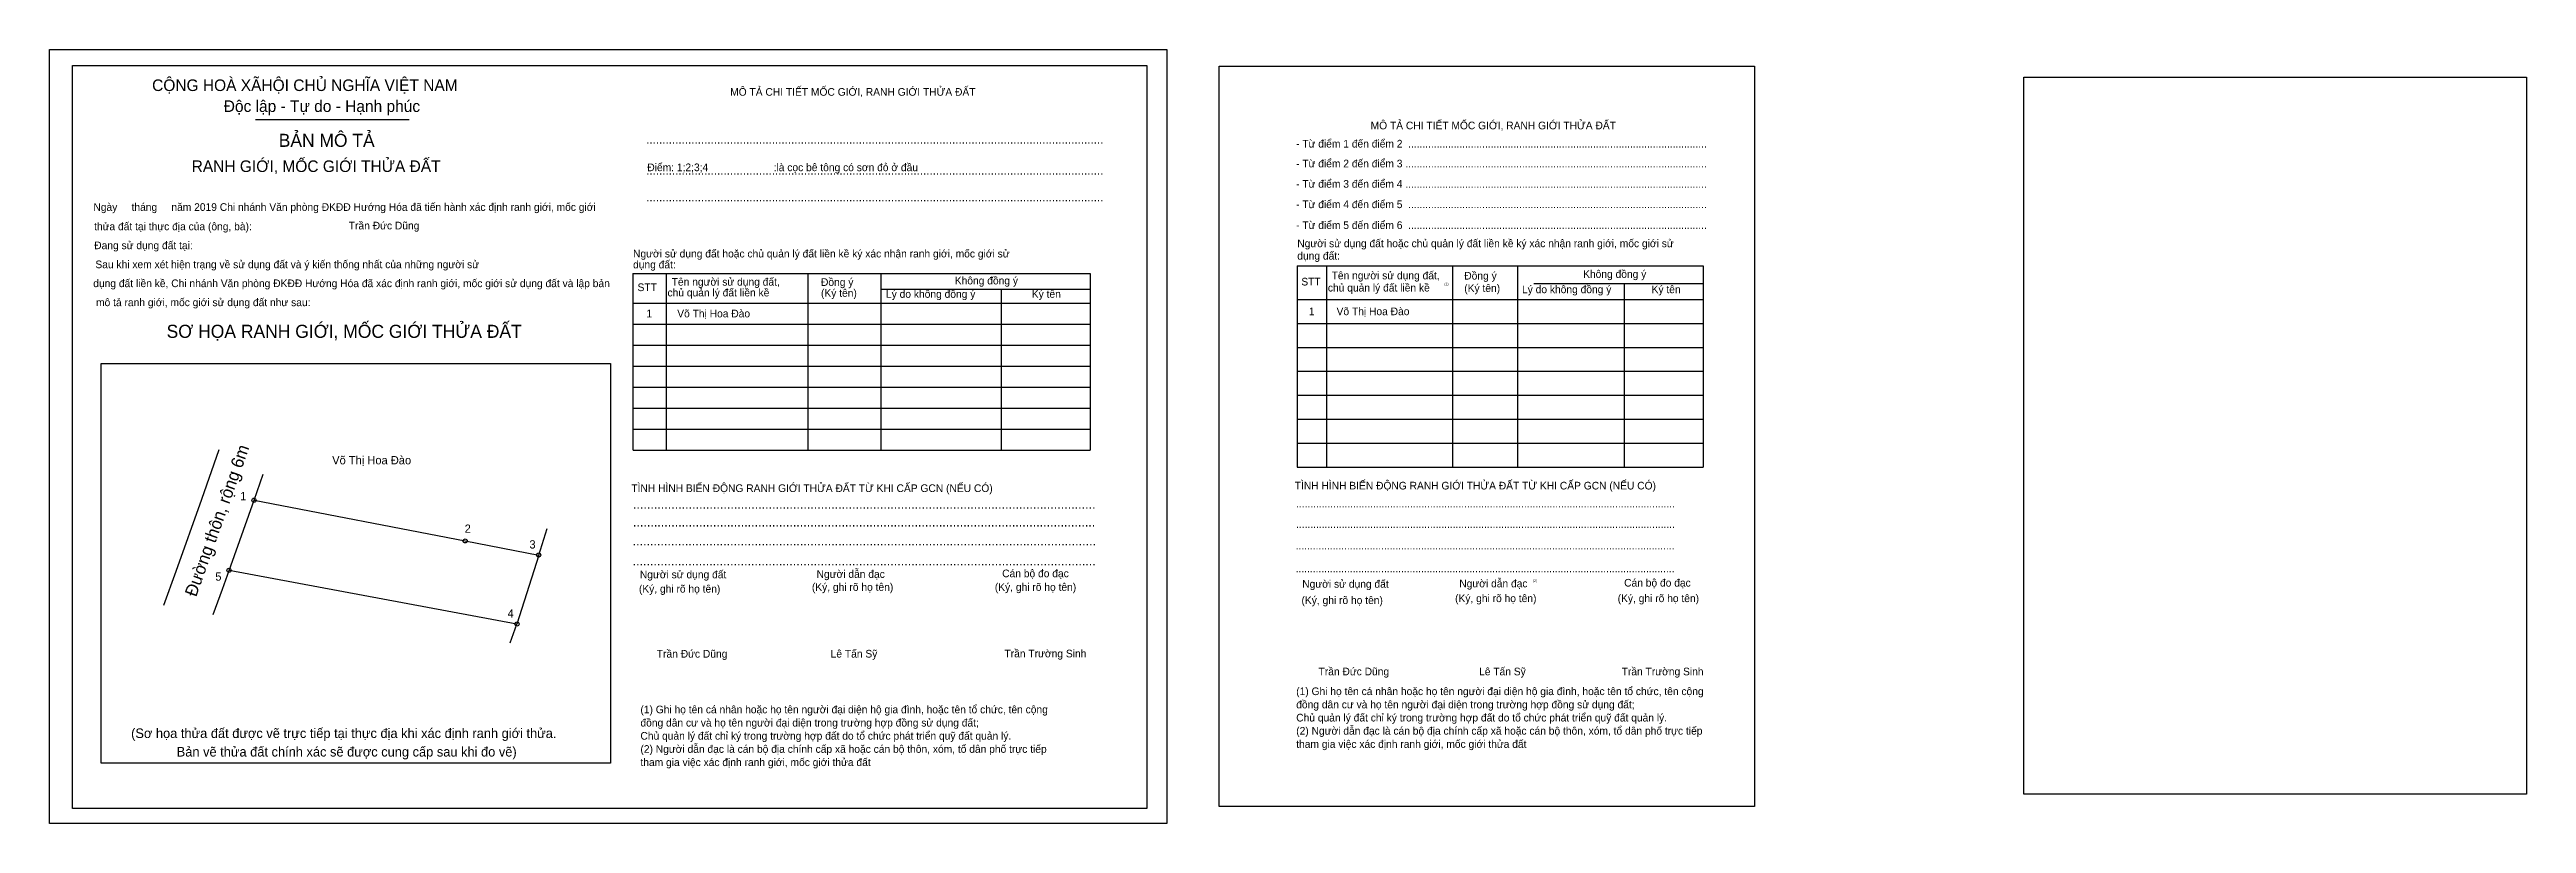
# Model space of a CAD drawing. Extents: x 129 to 540997, y 21 to 1835359.
# Drawn here: x 540697.1 to 540996.6, y 1835265.9 to 1835359.4 of the extents above.
import ezdxf

# ---------------------------------------------------------------- set-up
doc = ezdxf.new("R2010")
doc.units = 0
for name, color, linetype in [('bmtKhungInTrang1', 7, 'Continuous'), ('bmtKhungInTrang2', 7, 'Continuous'), ('bmtNoiDung', 7, 'Continuous'), ('bmtTemplate', 7, 'Continuous'), ('CanhThua', 7, 'Continuous'), ('Level 1', 7, 'Continuous'), ('Level 10', 7, 'Continuous'), ('Level 23', 7, 'Continuous'), ('MocDinhThua', 7, 'Continuous'), ('RauThua', 7, 'Continuous'), ('SoHieuDinhThua', 7, 'Continuous'), ('TenChuLanCan', 7, 'Continuous')]:
    doc.layers.add(name, color=color, linetype=linetype)

msp = doc.modelspace()

# ---------------------------------------------------------------- linework, layer by layer
at = {"layer": 'bmtKhungInTrang1'}
for points in [[(540697.11, 1835359.43), (540832.19, 1835359.43), (540832.19, 1835265.87), (540697.11, 1835265.87)], [(540699.9, 1835357.52), (540829.79, 1835357.52), (540829.79, 1835267.69), (540699.9, 1835267.69)]]:
    msp.add_lwpolyline(points, close=True, dxfattribs=at)
at = {"layer": 'bmtKhungInTrang2'}
msp.add_lwpolyline([(540838.54, 1835357.42), (540903.25, 1835357.42), (540903.25, 1835267.92), (540838.54, 1835267.92)], close=True, dxfattribs=at)
at = {"layer": 'bmtTemplate'}
for p, q in [((540722.02, 1835350.97), (540740.58, 1835350.97)), ((540851.52, 1835333.28), (540851.52, 1835308.95)), ((540866.75, 1835333.28), (540866.75, 1835308.95)), ((540874.58, 1835333.31), (540874.58, 1835308.95)), ((540897.06, 1835333.28), (540897.06, 1835308.95)), ((540771.65, 1835332.35), (540771.65, 1835310.99)), ((540788.79, 1835332.35), (540788.79, 1835310.99)), ((540797.6, 1835332.38), (540797.6, 1835310.99)), ((540797.6, 1835330.47), (540822.91, 1835330.47)), ((540822.91, 1835332.35), (540822.91, 1835310.99)), ((540876.56, 1835331.14), (540897.06, 1835331.14)), ((540767.66, 1835328.79), (540822.91, 1835328.79)), ((540847.97, 1835329.23), (540897.06, 1835329.23)), ((540767.66, 1835326.25), (540822.91, 1835326.25)), ((540847.97, 1835326.33), (540897.06, 1835326.33)), ((540767.66, 1835323.71), (540822.91, 1835323.71)), ((540767.66, 1835321.16), (540822.91, 1835321.16)), ((540847.97, 1835323.43), (540897.06, 1835323.43)), ((540767.66, 1835318.62), (540822.91, 1835318.62)), ((540847.97, 1835320.54), (540897.06, 1835320.54)), ((540767.66, 1835316.08), (540822.91, 1835316.08)), ((540847.97, 1835317.64), (540897.06, 1835317.64)), ((540767.66, 1835313.53), (540822.91, 1835313.53)), ((540847.97, 1835314.74), (540897.06, 1835314.74)), ((540767.66, 1835310.99), (540822.91, 1835310.99)), ((540847.97, 1835311.85), (540897.06, 1835311.85)), ((540847.97, 1835308.95), (540897.06, 1835308.95))]:
    msp.add_line(p, q, dxfattribs=at)
for points in [[(540699.9, 1835357.52), (540829.79, 1835357.52), (540829.79, 1835267.69), (540699.9, 1835267.69)], [(540935.82, 1835356.08), (540996.59, 1835356.08), (540996.59, 1835269.43), (540935.82, 1835269.43)], [(540703.34, 1835273.18), (540703.34, 1835321.49), (540764.92, 1835321.49), (540764.92, 1835273.18)]]:
    msp.add_lwpolyline(points, close=True, dxfattribs=at)
for points in [[(540847.94, 1835333.28), (540897.06, 1835333.28)], [(540847.94, 1835333.28), (540847.94, 1835308.95)], [(540767.62, 1835332.35), (540822.91, 1835332.35)], [(540767.62, 1835332.35), (540767.62, 1835310.99)], [(540812.15, 1835330.44), (540812.15, 1835310.99)], [(540887.5, 1835331.11), (540887.5, 1835308.95)]]:
    msp.add_lwpolyline(points, dxfattribs=at)
at = {"layer": 'CanhThua'}
for p, q in [((540718.81, 1835296.47), (540721.83, 1835304.95)), ((540721.83, 1835304.95), (540747.36, 1835300.03)), ((540747.36, 1835300.03), (540756.25, 1835298.32)), ((540756.25, 1835298.32), (540753.62, 1835289.98)), ((540753.62, 1835289.98), (540718.81, 1835296.47))]:
    msp.add_line(p, q, dxfattribs=at)
at = {"layer": 'Level 10'}
for p, q in [((540715.5, 1835305.09), (540717.62, 1835311.09)), ((540712.41, 1835296.36), (540715.5, 1835305.09))]:
    msp.add_line(p, q, dxfattribs=at)
msp.add_lwpolyline([(540710.94, 1835292.27), (540712.41, 1835296.36)], dxfattribs=at)
at = {"layer": 'Level 23'}
for p, q in [((540718, 1835294.19), (540718.81, 1835296.47)), ((540752.81, 1835287.7), (540753.62, 1835289.98))]:
    msp.add_line(p, q, dxfattribs=at)
msp.add_lwpolyline([(540716.91, 1835291.15), (540718, 1835294.18)], dxfattribs=at)
at = {"layer": 'MocDinhThua'}
for centre in [(540721.83, 1835304.95), (540747.36, 1835300.03), (540756.25, 1835298.32), (540718.81, 1835296.47), (540753.62, 1835289.98)]:
    msp.add_circle(centre, 0.25, dxfattribs=at)
at = {"layer": 'RauThua'}
for p, q in [((540721.83, 1835304.95), (540722.95, 1835308.1)), ((540756.25, 1835298.32), (540757.26, 1835301.52))]:
    msp.add_line(p, q, dxfattribs=at)

# ---------------------------------------------------------------- texts
at = {"layer": 'bmtNoiDung'}
for s, height, p in [('Trần Đức Dũng', 0.9259, (540733.29, 1835337.69)), ('1', 0.926, (540769.27, 1835327.06)), ('Võ Thị Hoa Đào ', 0.9259, (540773, 1835327.06)), ('1', 0.926, (540849.37, 1835327.32)), ('Võ Thị Hoa Đào ', 0.9259, (540852.72, 1835327.32)), ('Trần Đức Dũng', 0.9259, (540770.53, 1835285.92)), ('Lê Tấn Sỹ', 0.926, (540791.55, 1835285.93)), ('Trần Trường Sinh', 0.9259, (540812.57, 1835285.95)), ('Trần Đức Dũng', 0.9259, (540850.54, 1835283.78)), ('Lê Tấn Sỹ', 0.926, (540869.95, 1835283.78)), ('Trần Trường Sinh', 0.9259, (540887.19, 1835283.78))]:
    msp.add_text(s, height=height, dxfattribs=at).set_placement(p)
at = {"layer": 'bmtTemplate'}
for s, height, p in [('CỘNG HOÀ XÃHỘI CHỦ NGHĨA VIỆT NAM', 1.4006, (540709.51, 1835354.42)), ('MÔ TẢ CHI TIẾT MỐC GIỚI, RANH GIỚI THỬA ĐẤT', 0.9259, (540779.4, 1835353.85)), ('Độc lập - Tự do - Hạnh phúc', 1.4006, (540718.17, 1835351.89)), ('BẢN MÔ TẢ', 1.576, (540724.82, 1835347.67)), ('..............................................................................................................................................', 1.04776, (540769.25, 1835348.04)), ('- Từ điểm 1 đến điểm 2  .........................................................................................................', 0.92555, (540847.82, 1835347.59)), ('MÔ TẢ CHI TIẾT MỐC GIỚI, RANH GIỚI THỬA ĐẤT', 0.9256, (540856.84, 1835349.79)), ('RANH GIỚI, MỐC GIỚI THỬA ĐẤT', 1.4006, (540714.29, 1835344.63)), ('Điểm: 1;2;3;4                       :là cọc bê tông có sơn đỏ ở đầu', 0.9259, (540769.38, 1835344.73)), ('- Từ điểm 2 đến điểm 3 ..........................................................................................................', 0.92555, (540847.82, 1835345.19)), ('..............................................................................................................................................', 1.04776, (540769.25, 1835344.3)), ('- Từ điểm 3 đến điểm 4 ..........................................................................................................', 0.92555, (540847.82, 1835342.73)), ('Ngày     tháng     năm 2019 Chi nhánh Văn phòng ĐKĐĐ Hướng Hóa đã tiến hành xác định ranh giới, mốc giới ', 0.92591, (540702.41, 1835339.93)), ('..............................................................................................................................................', 1.04776, (540769.25, 1835341.07)), ('- Từ điểm 4 đến điểm 5  .........................................................................................................', 0.92555, (540847.82, 1835340.26)), ('thửa đất tại thực địa của (ông, bà):', 0.9259, (540702.49, 1835337.59)), ('Đang sử dụng đất tại:', 0.9259, (540702.51, 1835335.3)), ('- Từ điểm 5 đến điểm 6  .........................................................................................................', 0.92555, (540847.82, 1835337.74)), ('Người sử dụng đất hoặc chủ quản lý đất liền kề ký xác nhận ranh giới, mốc giới sử', 0.9256, (540847.97, 1835335.54)), ('Sau khi xem xét hiện trạng về sử dụng đất và ý kiến thống nhất của những người sử ', 0.9259, (540702.65, 1835333)), ('dụng đất:', 0.926, (540767.66, 1835332.98)), ('Người sử dụng đất hoặc chủ quản lý đất liền kề ký xác nhận ranh giới, mốc giới sử', 0.9259, (540767.66, 1835334.3)), ('dụng đất:', 0.926, (540847.97, 1835334.04)), ('dụng đất liền kề, Chi nhánh Văn phòng ĐKĐĐ Hướng Hóa đã xác định ranh giới, mốc giới sử dụng đất và lập bản', 0.92591, (540702.39, 1835330.71)), ('STT', 0.926, (540768.2, 1835330.23)), ('chủ quản lý đất liền kề', 0.9259, (540771.82, 1835329.59)), ('Tên người sử dụng đất,', 0.9259, (540772.33, 1835330.89)), ('Đồng ý', 0.926, (540790.38, 1835330.86)), ('(Ký tên)', 0.926, (540790.38, 1835329.54)), ('Lý do không đồng ý', 0.9259, (540798.24, 1835329.42)), ('Không đồng ý', 0.9259, (540806.56, 1835331.04)), ('Ký tên', 0.926, (540815.87, 1835329.42)), ('STT', 0.926, (540848.46, 1835330.91)), ('chủ quản lý đất liền kề', 0.9256, (540851.67, 1835330.18)), ('Tên người sử dụng đất,', 0.9256, (540852.12, 1835331.66)), ('(1)', 0.309, (540865.74, 1835330.94)), ('Đồng ý', 0.926, (540868.16, 1835331.63)), ('(Ký tên)', 0.926, (540868.16, 1835330.13)), ('Lý do không đồng ý', 0.9256, (540875.14, 1835329.98)), ('Không đồng ý', 0.9256, (540882.53, 1835331.83)), ('Ký tên', 0.926, (540890.81, 1835329.98)), ('mô tả ranh giới, mốc giới sử dụng đất như sau:', 0.9259, (540702.73, 1835328.41)), ('SƠ HỌA RANH GIỚI, MỐC GIỚI THỬA ĐẤT', 1.5805, (540711.26, 1835324.58)), ('TÌNH HÌNH BIẾN ĐỘNG RANH GIỚI THỬA ĐẤT TỪ KHI CẤP GCN (NẾU CÓ)', 0.9259, (540767.45, 1835305.94)), ('TÌNH HÌNH BIẾN ĐỘNG RANH GIỚI THỬA ĐẤT TỪ KHI CẤP GCN (NẾU CÓ)', 0.9256, (540847.66, 1835306.25)), ('.....................................................................................................................................', 1.13176, (540767.65, 1835303.93)), ('.....................................................................................................................................', 0.92694, (540847.82, 1835304.07)), ('.....................................................................................................................................', 1.13117, (540767.65, 1835301.77)), ('.....................................................................................................................................', 0.92694, (540847.82, 1835301.61)), ('.....................................................................................................................................', 1.13402, (540767.6, 1835299.48)), ('.....................................................................................................................................', 1.13343, (540767.6, 1835297.06)), ('.....................................................................................................................................', 0.92694, (540847.77, 1835299)), ('(Ký, ghi rõ họ tên)', 0.9259, (540768.37, 1835293.78)), ('Người sử dụng đất', 0.9259, (540768.48, 1835295.51)), ('(Ký, ghi rõ họ tên)', 0.9259, (540789.28, 1835293.99)), ('Người dẫn đạc', 0.9259, (540789.85, 1835295.56)), ('(Ký, ghi rõ họ tên)', 0.9259, (540811.4, 1835293.99)), ('Cán bộ đo đạc', 0.9259, (540812.29, 1835295.64)), ('.....................................................................................................................................', 0.92694, (540847.77, 1835296.25)), ('Người sử dụng đất', 0.9256, (540848.57, 1835294.37)), ('Người dẫn đạc', 0.9256, (540867.56, 1835294.42)), ('(2)', 0.309, (540876.44, 1835295.06)), ('Cán bộ đo đạc', 0.9256, (540887.49, 1835294.51)), ('(Ký, ghi rõ họ tên)', 0.9256, (540848.48, 1835292.4)), ('(Ký, ghi rõ họ tên)', 0.9256, (540867.05, 1835292.63)), ('(Ký, ghi rõ họ tên)', 0.9256, (540886.71, 1835292.63)), ('(1) Ghi họ tên cá nhân hoặc họ tên người đại diện hộ gia đình, hoặc tên tổ chức, tên cộng', 0.9256, (540847.84, 1835281.39)), ('(1) Ghi họ tên cá nhân hoặc họ tên người đại diện hộ gia đình, hoặc tên tổ chức, tên cộng', 0.9256, (540768.55, 1835279.19)), ('đồng dân cư và họ tên người đại diện trong trường hợp đồng sử dụng đất;', 0.9256, (540847.84, 1835279.79)), ('Chủ quản lý đất chỉ ký trong trường hợp đất do tổ chức phát triển quỹ đất quản lý.', 0.9256, (540847.84, 1835278.2)), ('(Sơ họa thửa đất được vẽ trực tiếp tại thực địa khi xác định ranh giới thửa.', 1.1596, (540706.97, 1835276.2)), ('đồng dân cư và họ tên người đại diện trong trường hợp đồng sử dụng đất;', 0.9256, (540768.55, 1835277.59)), ('Chủ quản lý đất chỉ ký trong trường hợp đất do tổ chức phát triển quỹ đất quản lý.', 0.9256, (540768.55, 1835276)), ('(2) Người dẫn đạc là cán bộ địa chính cấp xã hoặc cán bộ thôn, xóm, tổ dân phố trực tiếp', 0.9256, (540847.84, 1835276.61)), ('Bản vẽ thửa đất chính xác sẽ được cung cấp sau khi đo vẽ)', 1.1596, (540712.48, 1835273.96)), ('tham gia việc xác định ranh giới, mốc giới thửa đất', 0.9256, (540768.55, 1835272.81)), ('(2) Người dẫn đạc là cán bộ địa chính cấp xã hoặc cán bộ thôn, xóm, tổ dân phố trực tiếp', 0.9256, (540768.55, 1835274.41)), ('tham gia việc xác định ranh giới, mốc giới thửa đất', 0.9256, (540847.84, 1835275.01))]:
    msp.add_text(s, height=height, dxfattribs=at).set_placement(p)
at = {"layer": 'Level 1'}
msp.add_text('Đường thôn, rộng 6m', height=1.5, rotation=70.4161, dxfattribs=at).set_placement((540714.83, 1835293.18))
at = {"layer": 'SoHieuDinhThua'}
for s, p in [('1', (540720.16, 1835304.95)), ('2', (540747.3, 1835301.01)), ('3', (540755.13, 1835299.11)), ('5', (540717.15, 1835295.22)), ('4', (540752.49, 1835290.77))]:
    msp.add_text(s, height=1, dxfattribs=at).set_placement(p)
at = {"layer": 'TenChuLanCan'}
msp.add_text('Võ Thị Hoa Đào', height=1.0038, dxfattribs=at).set_placement((540731.28, 1835309.29))

doc.saveas('drawing.dxf')
